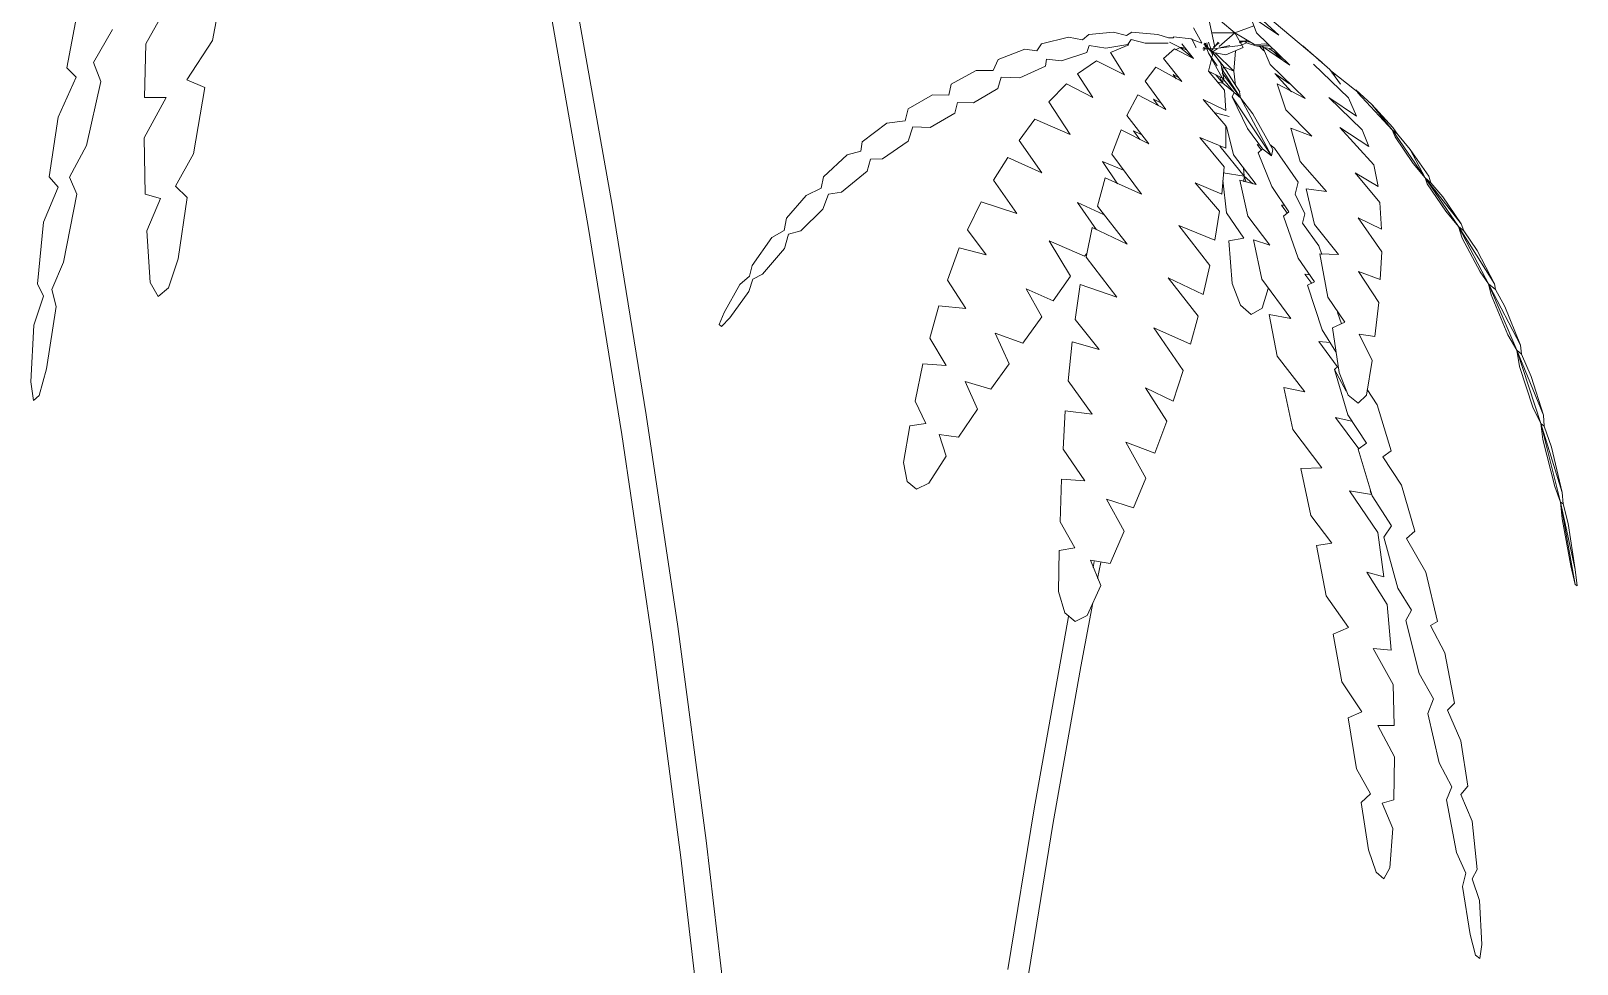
# Model space of a CAD drawing. Header units: inches. Extents: x 4 to 844, y 19 to 530.
# Drawn here: x 407.2 to 418.27, y 262.81 to 269.49 of the extents above; entities that cross this region are included whole.
import ezdxf

# ---------------------------------------------------------------- set-up
doc = ezdxf.new("R2010")
doc.units = ezdxf.units.IN
doc.header["$MEASUREMENT"] = 0
doc.layers.add('HH9B', color=103, linetype='Continuous')

msp = doc.modelspace()

# ---------------------------------------------------------------- linework, layer by layer
at = {"layer": 'HH9B', "lineweight": 0}
for p, q in [((408.58334, 269.86481), (408.50119, 269.42614)), ((407.54625, 269.69639), (407.4564, 269.23031)), ((408.20855, 269.73556), (408.02372, 269.40264)), ((411.36347, 268.24723), (411.09906, 269.72773)), ((415.88663, 269.69248), (416.13821, 269.46531)), ((410.9322, 269.56714), (411.19148, 268.09448)), ((415.63763, 269.57889), (415.67613, 269.39089)), ((415.71977, 269.56714), (415.82246, 269.48098)), ((415.93284, 269.60239), (415.97905, 269.48098)), ((415.93284, 269.60239), (416.13821, 269.46531)), ((415.99958, 269.64548), (416.44882, 269.26948)), ((407.64893, 269.26948), (407.78498, 269.50448)), ((414.43881, 269.40264), (414.63134, 269.44964)), ((414.63134, 269.44964), (414.73146, 269.43006)), ((414.77766, 269.46923), (414.73146, 269.43006)), ((414.77766, 269.46923), (414.95479, 269.48489)), ((414.95479, 269.48489), (415.0472, 269.46139)), ((415.08571, 269.48489), (415.0472, 269.46139)), ((415.27054, 269.46923), (415.08571, 269.48489)), ((415.27054, 269.46923), (415.34755, 269.44573)), ((415.34755, 269.44573), (415.38349, 269.44573)), ((415.38349, 269.44573), (415.38349, 269.45356)), ((415.38349, 269.45356), (415.50928, 269.43789)), ((415.52725, 269.51623), (415.58629, 269.41048)), ((415.82246, 269.48098), (415.6556, 269.48098)), ((415.70951, 269.38306), (415.82246, 269.48098)), ((415.95851, 269.53189), (415.82246, 269.48098)), ((415.82246, 269.48098), (415.8815, 269.37523)), ((415.96365, 269.39873), (415.82246, 269.48098)), ((416.21778, 269.24989), (415.97905, 269.48098)), ((408.02372, 269.40264), (408.01345, 269.01881)), ((408.31637, 269.14414), (408.50119, 269.42614)), ((414.1282, 269.28906), (414.31816, 269.36348)), ((414.31816, 269.36348), (414.40544, 269.35173)), ((414.43881, 269.40264), (414.40544, 269.35173)), ((414.58, 269.28123), (414.76226, 269.33998)), ((414.76226, 269.33998), (414.78023, 269.39089)), ((414.78023, 269.39089), (414.89831, 269.37131)), ((414.89831, 269.37131), (415.05747, 269.39873)), ((415.06261, 269.39481), (414.93169, 269.33998)), ((414.93169, 269.33998), (415.0318, 269.17939)), ((415.05747, 269.39873), (415.08058, 269.43398)), ((415.18069, 269.40656), (415.08058, 269.43398)), ((415.34498, 269.40656), (415.18069, 269.40656)), ((415.31161, 269.29689), (415.39119, 269.36739)), ((415.43226, 269.37523), (415.35525, 269.41439)), ((415.39119, 269.36739), (415.52725, 269.29689)), ((415.43226, 269.37523), (415.39889, 269.35956)), ((415.4605, 269.37914), (415.43226, 269.37523)), ((415.52725, 269.29689), (415.43226, 269.37523)), ((415.43226, 269.37523), (415.4759, 269.35956)), ((415.52725, 269.29689), (415.44253, 269.40264)), ((415.50928, 269.43789), (415.52211, 269.43006)), ((415.54265, 269.37914), (415.51698, 269.43398)), ((415.58629, 269.40656), (415.51698, 269.43398)), ((415.54521, 269.37523), (415.54265, 269.37914)), ((415.59399, 269.36739), (415.63763, 269.36739)), ((415.61966, 269.36739), (415.59656, 269.37523)), ((415.61196, 269.38698), (415.60169, 269.40264)), ((415.61453, 269.39481), (415.60169, 269.35173)), ((415.61453, 269.39481), (415.60426, 269.40656)), ((415.61196, 269.39481), (415.61196, 269.40656)), ((415.61453, 269.38698), (415.61196, 269.39481)), ((415.6479, 269.35173), (415.61453, 269.39481)), ((415.63506, 269.33606), (415.61453, 269.38698)), ((415.62223, 269.41048), (415.62993, 269.37523)), ((415.62993, 269.37523), (415.62993, 269.37131)), ((415.65046, 269.36739), (415.63506, 269.41439)), ((415.70437, 269.37131), (415.63506, 269.36739)), ((415.63506, 269.36739), (415.64276, 269.35956)), ((415.63506, 269.36739), (415.63763, 269.36348)), ((415.63506, 269.36739), (415.6402, 269.35956)), ((415.73261, 269.15981), (415.63506, 269.33606)), ((415.63506, 269.33606), (415.69667, 269.24598)), ((415.671, 269.33998), (415.63763, 269.36348)), ((415.63763, 269.36348), (415.64533, 269.35956)), ((415.64276, 269.35956), (415.64533, 269.35956)), ((415.64533, 269.35956), (415.65303, 269.36348)), ((415.64533, 269.35956), (415.66843, 269.33998)), ((415.65817, 269.35173), (415.64533, 269.35956)), ((415.6479, 269.35564), (415.65046, 269.35564)), ((415.6479, 269.35173), (415.6633, 269.32431)), ((415.65817, 269.35173), (415.65046, 269.36739)), ((415.6556, 269.35173), (415.6556, 269.35173)), ((415.66587, 269.34389), (415.6556, 269.35173)), ((415.67613, 269.39089), (415.65817, 269.35173)), ((415.74031, 269.24598), (415.65817, 269.34781)), ((415.66073, 269.35956), (415.66843, 269.36739)), ((415.66073, 269.31256), (415.66843, 269.33998)), ((415.66587, 269.33998), (415.66843, 269.34781)), ((415.66587, 269.34389), (415.66587, 269.33998)), ((415.66843, 269.34781), (415.69667, 269.36739)), ((415.66843, 269.33998), (415.72234, 269.26164)), ((415.66843, 269.33998), (415.671, 269.33998)), ((415.671, 269.37914), (415.70951, 269.41048)), ((415.671, 269.33998), (415.75828, 269.32431)), ((415.67357, 269.37523), (415.70437, 269.41439)), ((415.68384, 269.33606), (415.81476, 269.20681)), ((415.70437, 269.37131), (415.78652, 269.39089)), ((415.86353, 269.39089), (415.70437, 269.37131)), ((415.8815, 269.37523), (415.75828, 269.32431)), ((415.81476, 269.20681), (415.82759, 269.35173)), ((415.89177, 269.42223), (415.85326, 269.42223)), ((415.90974, 269.42614), (415.85583, 269.41439)), ((415.85583, 269.41439), (415.8584, 269.41048)), ((415.8584, 269.41048), (415.89177, 269.42223)), ((415.86353, 269.39089), (415.90717, 269.41048)), ((415.93027, 269.41439), (415.89177, 269.42223)), ((415.89177, 269.42223), (415.90717, 269.41048)), ((415.90717, 269.41048), (415.97391, 269.38698)), ((415.96365, 269.39873), (416.05606, 269.40264)), ((415.97391, 269.38698), (416.07403, 269.38698)), ((415.97391, 269.38698), (416.09457, 269.36348)), ((416.03039, 269.35173), (416.00472, 269.37914)), ((416.02012, 269.38306), (416.0766, 269.25381)), ((416.21778, 269.24989), (416.02012, 269.38306)), ((416.06119, 269.39873), (416.03552, 269.40264)), ((416.0997, 269.34781), (416.0689, 269.36739)), ((416.0997, 269.34781), (416.15874, 269.30473)), ((416.16388, 269.28514), (416.0997, 269.34781)), ((416.50273, 269.21856), (416.3102, 269.38698)), ((407.52314, 269.16373), (407.4564, 269.23031)), ((407.64893, 269.26948), (407.70027, 269.13239)), ((414.1282, 269.28906), (414.09226, 269.21073)), ((414.28222, 269.15981), (414.46705, 269.24206)), ((414.46705, 269.24206), (414.47475, 269.29298)), ((414.58, 269.28123), (414.47475, 269.29298)), ((414.83157, 269.28123), (414.69552, 269.18723)), ((414.83157, 269.28123), (415.0318, 269.17939)), ((415.18069, 269.13631), (415.2577, 269.23423)), ((415.2577, 269.23423), (415.44253, 269.13239)), ((415.44253, 269.13239), (415.31161, 269.29689)), ((415.63506, 269.20681), (415.6556, 269.29298)), ((415.72234, 269.26164), (415.74288, 269.15198)), ((415.86353, 269.01489), (415.72748, 269.22639)), ((415.73774, 269.20681), (415.74031, 269.24598)), ((415.8584, 269.05798), (415.74031, 269.24598)), ((415.74288, 269.23814), (415.81476, 269.20681)), ((416.0766, 269.25381), (416.3256, 269.01098)), ((416.63622, 269.01489), (416.38721, 269.25773)), ((416.44882, 269.26948), (416.42315, 269.28514)), ((416.57974, 269.11281), (416.50273, 269.21856)), ((407.39479, 268.87781), (407.52314, 269.16373)), ((407.70027, 269.13239), (407.59759, 268.67414)), ((408.31637, 269.14414), (408.44472, 269.08931)), ((413.77394, 269.03448), (413.79191, 269.11281)), ((413.79191, 269.11281), (413.96904, 269.21073)), ((413.96904, 269.21073), (414.09226, 269.21073)), ((414.12563, 269.08148), (414.14873, 269.16373)), ((414.14873, 269.16373), (414.28222, 269.15981)), ((414.61594, 269.11673), (414.49015, 268.98748)), ((414.8059, 269.01881), (414.61594, 269.11673)), ((414.69552, 269.18723), (414.8059, 269.01881)), ((415.32958, 268.93264), (415.18069, 269.13631)), ((415.38092, 269.18331), (415.41429, 269.16373)), ((415.40146, 269.15198), (415.38092, 269.18331)), ((415.63506, 269.20681), (415.74801, 269.06973)), ((415.74288, 269.15198), (415.63506, 269.20681)), ((415.6402, 269.19506), (415.6402, 269.20289)), ((415.6479, 269.18723), (415.64533, 269.19898)), ((415.6864, 269.17939), (415.73774, 269.12064)), ((415.73774, 269.12064), (415.69667, 269.12848)), ((415.71464, 269.16373), (415.73774, 269.12064)), ((415.86353, 269.01489), (415.73261, 269.19506)), ((415.73261, 269.15981), (415.81732, 269.05406)), ((415.73774, 269.12064), (415.73774, 269.15198)), ((415.73774, 269.12064), (415.81219, 269.05798)), ((415.81476, 269.20681), (415.82759, 269.10498)), ((416.22805, 269.05798), (416.10997, 269.19114)), ((416.21522, 269.11673), (416.10997, 269.19114)), ((416.18698, 268.92873), (416.12537, 269.11673)), ((416.12537, 269.11673), (416.3256, 269.01098)), ((416.73633, 269.03056), (416.50786, 269.21073)), ((416.51813, 269.19506), (416.54123, 269.17939)), ((408.16748, 269.01881), (408.01089, 268.72898)), ((408.01345, 269.01881), (408.16748, 269.01881)), ((408.44472, 269.08931), (408.36514, 268.61539)), ((413.65842, 269.03839), (413.48386, 268.93656)), ((413.77394, 269.03448), (413.65842, 269.03839)), ((413.95107, 268.97964), (414.12563, 269.08148)), ((415.04977, 268.88956), (415.12678, 269.03839)), ((415.12678, 269.03839), (415.32958, 268.93264)), ((415.23973, 269.00706), (415.27311, 268.96006)), ((415.28851, 268.98356), (415.23973, 269.00706)), ((415.75828, 268.92481), (415.59656, 269.00314)), ((415.59656, 269.00314), (415.75828, 268.81514)), ((415.74801, 269.06973), (415.75828, 268.92481)), ((415.80449, 269.02273), (415.81732, 269.05406)), ((415.9123, 268.79556), (415.80449, 269.02273)), ((415.80449, 269.02273), (416.0843, 268.59973)), ((415.81732, 269.05406), (415.86353, 269.01489)), ((415.85583, 269.05406), (415.8584, 269.05798)), ((415.86353, 269.01489), (415.85583, 269.05798)), ((415.95081, 268.90131), (415.86353, 269.01489)), ((415.86353, 269.01489), (416.0843, 268.59973)), ((416.49503, 269.01881), (416.69526, 268.88564)), ((416.73376, 268.78773), (416.49503, 269.01881)), ((416.69526, 268.88564), (416.63622, 269.01489)), ((416.69012, 269.07364), (416.80308, 268.96789)), ((416.70039, 269.05406), (416.9494, 268.78773)), ((413.46076, 268.85039), (413.48386, 268.93656)), ((413.64045, 268.80339), (413.81758, 268.90523)), ((413.81758, 268.90523), (413.83555, 268.98356)), ((413.95107, 268.97964), (413.83555, 268.98356)), ((414.49015, 268.98748), (414.64418, 268.75248)), ((415.20636, 268.68589), (415.04977, 268.88956)), ((415.68384, 268.90914), (415.78138, 268.88173)), ((415.68384, 268.89739), (415.68384, 268.90914)), ((416.09457, 268.64673), (415.95081, 268.90131)), ((416.37438, 268.74073), (416.18698, 268.92873)), ((416.95453, 268.80339), (416.80308, 268.96789)), ((416.80308, 268.96789), (416.9494, 268.78773)), ((407.33061, 268.45089), (407.39479, 268.87781)), ((413.15271, 268.70156), (413.32984, 268.83473)), ((413.32984, 268.83473), (413.46076, 268.85039)), ((413.48386, 268.70548), (413.51724, 268.80731)), ((413.51724, 268.80731), (413.64045, 268.80339)), ((414.39004, 268.86214), (414.27709, 268.70939)), ((414.39004, 268.86214), (414.64418, 268.75248)), ((414.94195, 268.61148), (415.0087, 268.78773)), ((415.0087, 268.78773), (415.20636, 268.68589)), ((415.09598, 268.77989), (415.14219, 268.71723)), ((415.09598, 268.77989), (415.15245, 268.75248)), ((415.75828, 268.81514), (415.75828, 268.65456)), ((415.81219, 268.60756), (415.76341, 268.81123)), ((416.02012, 268.65064), (415.9123, 268.79556)), ((416.22292, 268.79948), (416.37438, 268.74073)), ((416.22292, 268.79948), (416.28966, 268.56056)), ((416.57461, 268.80339), (416.78254, 268.66631)), ((416.81848, 268.53706), (416.57461, 268.80339)), ((416.78254, 268.66631), (416.73376, 268.78773)), ((416.9494, 268.78773), (416.9879, 268.75639)), ((417.4243, 268.09448), (416.9494, 268.78773)), ((416.9494, 268.78773), (416.96993, 268.73681)), ((416.9879, 268.75639), (416.95453, 268.80339)), ((407.47694, 268.44698), (407.59759, 268.67414)), ((408.01089, 268.72898), (408.01859, 268.32556)), ((413.14501, 268.63498), (413.15271, 268.70156)), ((413.29903, 268.58014), (413.48386, 268.70548)), ((414.27709, 268.70939), (414.44138, 268.47831)), ((415.75828, 268.65456), (415.57089, 268.73289)), ((415.74545, 268.52139), (415.57089, 268.73289)), ((415.71464, 268.67023), (415.8892, 268.45481)), ((415.98162, 268.68198), (415.99702, 268.67806)), ((415.98162, 268.68198), (416.01242, 268.64281)), ((416.1074, 268.65456), (416.07403, 268.68198)), ((416.96993, 268.73681), (417.10085, 268.54489)), ((416.9879, 268.75639), (417.07775, 268.64673)), ((408.36514, 268.61539), (408.23422, 268.38431)), ((413.0449, 268.60756), (412.87547, 268.45089)), ((413.14501, 268.63498), (413.0449, 268.60756)), ((413.18865, 268.49006), (413.21432, 268.57623)), ((413.21432, 268.57623), (413.29903, 268.58014)), ((414.09482, 268.42739), (414.19751, 268.58798)), ((414.19751, 268.58798), (414.44138, 268.47831)), ((415.0241, 268.49789), (414.87521, 268.56056)), ((414.87521, 268.56056), (414.98303, 268.39998)), ((414.94195, 268.61148), (415.15502, 268.32556)), ((415.97648, 268.39606), (415.81219, 268.60756)), ((416.02012, 268.65064), (415.98932, 268.62323)), ((415.98932, 268.62323), (416.08686, 268.38039)), ((416.0843, 268.59973), (416.02012, 268.65064)), ((416.0843, 268.59973), (416.09457, 268.64673)), ((416.27683, 268.41173), (416.1074, 268.65456)), ((416.28966, 268.56056), (416.47963, 268.34514)), ((417.07775, 268.64673), (417.21124, 268.45481)), ((417.18557, 268.44306), (417.07775, 268.64673)), ((407.39479, 268.37648), (407.33061, 268.45089)), ((407.52828, 268.32556), (407.47694, 268.44698)), ((412.87547, 268.45089), (412.86007, 268.36864)), ((413.00639, 268.34123), (413.18865, 268.49006)), ((414.83927, 268.23939), (414.89318, 268.44306)), ((415.15502, 268.32556), (414.89318, 268.44306)), ((415.74545, 268.52139), (415.73004, 268.32556)), ((415.8892, 268.45481), (415.74031, 268.47831)), ((415.8892, 268.45481), (415.88407, 268.51356)), ((415.88663, 268.41564), (415.8892, 268.45481)), ((415.8892, 268.45481), (415.9046, 268.41173)), ((415.8892, 268.45481), (415.95081, 268.39998)), ((416.68499, 268.47831), (416.84928, 268.38039)), ((416.68499, 268.47831), (416.86212, 268.26681)), ((416.84928, 268.38039), (416.81848, 268.53706)), ((417.10085, 268.54489), (417.18557, 268.44306)), ((417.44484, 268.11406), (417.18557, 268.44306)), ((417.18557, 268.44306), (417.20097, 268.39998)), ((417.18557, 268.44306), (417.22664, 268.40781)), ((417.21124, 268.45481), (417.22664, 268.40781)), ((407.39479, 268.37648), (407.28954, 268.12581)), ((408.31893, 268.30206), (408.23422, 268.38431)), ((412.86007, 268.36864), (412.75225, 268.31773)), ((412.91141, 268.32556), (413.00639, 268.34123)), ((414.26168, 268.18848), (414.09482, 268.42739)), ((415.53751, 268.40781), (415.71207, 268.20414)), ((415.53751, 268.40781), (415.73004, 268.32556)), ((415.73774, 268.42739), (415.76341, 268.19239)), ((415.91487, 268.16889), (415.8584, 268.42739)), ((415.8584, 268.42739), (415.97648, 268.39606)), ((416.08686, 268.38039), (416.21008, 268.20023)), ((416.25372, 268.32556), (416.27683, 268.41173)), ((416.3333, 268.36473), (416.47963, 268.34514)), ((416.3333, 268.36473), (416.39235, 268.11014)), ((417.20097, 268.39998), (417.33446, 268.20414)), ((417.22664, 268.40781), (417.31135, 268.30598)), ((407.4333, 267.83989), (407.52828, 268.32556)), ((408.01859, 268.32556), (408.12897, 268.29423)), ((408.12897, 268.29423), (408.02886, 268.06314)), ((408.25476, 267.86339), (408.31893, 268.30206)), ((411.60734, 266.74714), (411.36347, 268.24723)), ((412.75225, 268.31773), (412.61106, 268.15323)), ((412.71374, 268.06314), (412.8729, 268.21981)), ((412.8729, 268.21981), (412.91141, 268.32556)), ((413.90743, 268.07098), (414.00498, 268.27073)), ((414.00498, 268.27073), (414.26168, 268.18848)), ((414.83157, 268.07098), (414.69552, 268.26681)), ((414.69552, 268.26681), (414.88291, 268.18064)), ((415.05234, 267.96914), (414.83927, 268.23939)), ((416.17671, 268.24723), (416.15618, 268.24723)), ((416.19982, 268.18848), (416.15618, 268.24723)), ((416.25372, 268.32556), (416.32303, 268.18456)), ((416.87239, 268.07489), (416.86212, 268.26681)), ((417.31135, 268.30598), (417.44484, 268.11406)), ((407.28954, 268.12581), (407.2459, 267.68322)), ((412.61106, 268.15323), (412.59566, 268.06706)), ((415.71207, 268.20414), (415.6787, 267.99656)), ((415.76341, 268.19239), (415.88663, 268.01222)), ((416.07403, 267.96131), (415.91487, 268.16889)), ((416.21008, 268.20023), (416.17158, 268.16889)), ((416.17158, 268.16889), (416.27683, 267.86731)), ((416.30763, 268.11798), (416.32303, 268.18456)), ((416.42315, 267.95739), (416.30763, 268.11798)), ((416.56434, 267.89472), (416.39235, 268.11014)), ((416.70553, 268.15714), (416.87239, 268.07489)), ((416.87495, 267.91431), (416.70553, 268.15714)), ((417.33446, 268.20414), (417.4243, 268.09448)), ((417.46281, 268.06314), (417.44484, 268.11406)), ((408.02886, 268.06314), (408.05453, 267.69497)), ((411.19148, 268.09448), (411.43278, 266.60614)), ((412.50581, 268.01614), (412.36462, 267.81639)), ((412.59566, 268.06706), (412.50581, 268.01614)), ((412.59823, 267.93781), (412.62646, 268.03964)), ((412.62646, 268.03964), (412.71374, 268.06314)), ((414.04092, 267.89081), (413.90743, 268.07098)), ((414.75713, 267.87514), (414.80077, 268.08664)), ((414.80077, 268.08664), (415.05234, 267.96914)), ((415.422, 268.10231), (415.64276, 267.81639)), ((415.6787, 267.99656), (415.422, 268.10231)), ((415.88663, 268.01222), (415.77882, 267.99264)), ((415.95594, 268.00047), (416.01499, 267.71847)), ((416.07403, 267.96131), (415.95594, 268.00047)), ((417.4243, 268.09448), (417.86841, 267.24456)), ((417.68358, 267.68322), (417.4243, 268.09448)), ((417.4243, 268.09448), (417.46281, 268.06314)), ((417.44997, 268.01222), (417.4243, 268.09448)), ((417.5809, 267.76939), (417.44997, 268.01222)), ((417.46281, 268.06314), (417.55779, 267.92214)), ((412.43907, 267.75372), (412.59823, 267.93781)), ((413.84839, 267.94172), (413.76367, 267.71064)), ((414.04092, 267.89081), (413.84839, 267.94172)), ((414.64674, 267.73806), (414.49272, 267.99264)), ((414.74686, 267.88297), (414.49272, 267.99264)), ((414.74686, 267.88297), (414.76226, 267.90256)), ((415.77882, 267.99264), (415.80449, 267.68714)), ((416.42315, 267.95739), (416.44625, 267.89472)), ((416.48989, 267.58922), (416.43085, 267.89864)), ((416.43085, 267.89864), (416.56434, 267.89472)), ((416.86468, 267.71456), (416.87495, 267.91431)), ((417.55779, 267.92214), (417.68358, 267.68322)), ((407.4333, 267.83989), (407.34858, 267.64406)), ((408.18545, 267.65581), (408.25476, 267.86339)), ((412.36462, 267.81639), (412.34665, 267.73806)), ((414.75713, 267.87514), (414.97789, 267.58922)), ((415.64276, 267.81639), (415.59656, 267.60881)), ((416.27683, 267.86731), (416.39235, 267.69889)), ((407.2459, 267.68322), (407.28954, 267.59706)), ((408.05453, 267.69497), (408.111, 267.59314)), ((412.16439, 267.47956), (412.27734, 267.67931)), ((412.34665, 267.73806), (412.27734, 267.67931)), ((412.34152, 267.62839), (412.36976, 267.71847)), ((412.36976, 267.71847), (412.43907, 267.75372)), ((413.76367, 267.71064), (413.89716, 267.50697)), ((414.52096, 267.56181), (414.64674, 267.73806)), ((414.68011, 267.42864), (414.71605, 267.67931)), ((414.71605, 267.67931), (414.97789, 267.58922)), ((415.59656, 267.60881), (415.34498, 267.72631)), ((415.34498, 267.72631), (415.56062, 267.45214)), ((415.80449, 267.68714), (415.86353, 267.53047)), ((416.22292, 267.43647), (416.01499, 267.71847)), ((416.37438, 267.68714), (416.32303, 267.75372)), ((416.32303, 267.75372), (416.35641, 267.74981)), ((416.34357, 267.67539), (416.39235, 267.69889)), ((416.44882, 267.35422), (416.34357, 267.67539)), ((416.85442, 267.55006), (416.70809, 267.77331)), ((416.86468, 267.71456), (416.70809, 267.77331)), ((417.63994, 267.68322), (417.5809, 267.76939)), ((417.68871, 267.64406), (417.63994, 267.68322)), ((417.63994, 267.68322), (417.84274, 267.20931)), ((417.65791, 267.60489), (417.63994, 267.68322)), ((417.68871, 267.64406), (417.68358, 267.68322)), ((407.22023, 267.38947), (407.28954, 267.59706)), ((407.34858, 267.64406), (407.37939, 267.52264)), ((408.111, 267.59314), (408.18545, 267.65581)), ((412.20547, 267.44039), (412.34152, 267.62839)), ((414.44138, 267.44822), (414.32843, 267.64797)), ((414.32843, 267.64797), (414.52096, 267.56181)), ((416.01755, 267.51089), (416.06119, 267.65189)), ((416.48989, 267.58922), (416.61055, 267.40906)), ((417.77856, 267.31897), (417.65791, 267.60489)), ((417.75546, 267.52264), (417.68871, 267.64406)), ((407.37939, 267.52264), (407.31008, 267.07614)), ((412.16439, 267.47956), (412.12845, 267.39339)), ((413.63789, 267.29547), (413.70206, 267.52656)), ((413.70206, 267.52656), (413.89716, 267.50697)), ((414.30532, 267.26022), (414.44138, 267.44822)), ((415.56062, 267.45214), (415.50414, 267.25239)), ((415.94054, 267.46389), (415.86353, 267.53047)), ((416.01755, 267.51089), (415.94054, 267.46389)), ((416.12537, 267.16622), (416.0689, 267.46389)), ((416.0689, 267.46389), (416.22292, 267.43647)), ((416.58744, 267.39731), (416.5592, 267.47956)), ((416.82618, 267.30722), (416.85442, 267.55006)), ((417.86841, 267.24456), (417.75546, 267.52264)), ((407.19969, 266.98214), (407.22023, 267.38947)), ((412.12845, 267.39339), (412.14642, 267.37772)), ((412.14642, 267.37772), (412.20547, 267.44039)), ((414.85211, 267.21322), (414.68011, 267.42864)), ((415.50414, 267.25239), (415.2423, 267.36989)), ((415.2423, 267.36989), (415.4528, 267.06439)), ((416.54637, 267.19756), (416.44882, 267.35422)), ((416.52327, 267.36989), (416.61055, 267.40906)), ((416.56947, 267.04872), (416.52327, 267.36989)), ((413.75597, 267.09964), (413.63789, 267.29547)), ((414.20521, 267.11139), (414.10509, 267.33072)), ((414.10509, 267.33072), (414.30532, 267.26022)), ((414.62877, 266.98997), (414.65701, 267.26806)), ((414.65701, 267.26806), (414.85211, 267.21322)), ((416.5053, 267.26414), (416.42315, 267.27197)), ((416.42315, 267.27197), (416.55664, 267.09181)), ((416.71323, 267.32289), (416.82618, 267.30722)), ((416.71323, 267.32289), (416.80564, 267.13489)), ((417.84274, 267.20931), (417.77856, 267.31897)), ((417.87611, 267.18189), (417.86841, 267.24456)), ((416.32303, 266.91164), (416.12537, 267.16622)), ((416.76457, 266.88814), (416.80564, 267.13489)), ((417.84274, 267.20931), (417.87611, 267.18189)), ((418.01473, 266.68447), (417.84274, 267.20931)), ((417.84274, 267.20931), (418.0327, 266.74322)), ((417.8607, 267.09181), (417.84274, 267.20931)), ((417.87611, 267.18189), (417.94542, 267.02131)), ((407.31008, 267.07614), (407.25874, 266.88422)), ((413.58911, 267.11139), (413.53264, 266.84506)), ((413.75597, 267.09964), (413.58911, 267.11139)), ((414.07429, 266.93122), (414.20521, 267.11139)), ((415.4528, 267.06439), (415.38092, 266.84506)), ((416.5361, 267.07222), (416.56177, 267.09572)), ((416.5361, 267.07222), (416.62081, 266.91556)), ((416.63108, 266.74714), (416.5361, 267.07222)), ((416.56947, 267.04872), (416.63365, 266.88814)), ((417.95825, 266.80197), (417.8607, 267.09181)), ((417.94542, 267.02131), (418.0327, 266.74322)), ((407.21766, 266.84897), (407.19969, 266.98214)), ((413.97931, 266.78631), (413.89203, 266.98606)), ((414.07429, 266.93122), (413.89203, 266.98606)), ((414.62877, 266.98997), (414.80077, 266.75106)), ((415.38092, 266.84506), (415.18326, 266.93906)), ((415.18326, 266.93906), (415.33472, 266.70014)), ((416.17414, 266.94297), (416.23832, 266.64139)), ((416.17414, 266.94297), (416.32303, 266.91164)), ((416.84158, 266.81764), (416.7697, 266.92731)), ((407.25874, 266.88422), (407.21766, 266.84897)), ((413.53264, 266.84506), (413.60965, 266.68447)), ((413.84325, 266.58656), (413.97931, 266.78631)), ((416.63365, 266.88814), (416.70553, 266.82939)), ((416.70553, 266.82939), (416.76457, 266.88814)), ((416.9417, 266.48864), (416.84158, 266.81764)), ((417.95825, 266.80197), (418.01473, 266.68447)), ((411.83324, 265.23139), (411.60734, 266.74714)), ((413.49413, 266.66881), (413.60965, 266.68447)), ((414.60824, 266.77456), (414.59283, 266.50039)), ((414.80077, 266.75106), (414.60824, 266.77456)), ((415.33472, 266.70014), (415.25, 266.47297)), ((416.5438, 266.72756), (416.71066, 266.50431)), ((416.65932, 266.70014), (416.5438, 266.72756)), ((416.76457, 266.54347), (416.63108, 266.74714)), ((418.16619, 266.19097), (418.01473, 266.68447)), ((418.03783, 266.66489), (418.01473, 266.68447)), ((418.01473, 266.68447), (418.15592, 266.12047)), ((418.02756, 266.57089), (418.01473, 266.68447)), ((418.0327, 266.74322), (418.03783, 266.66489)), ((411.43278, 266.60614), (411.65355, 265.10214)), ((413.45049, 266.40639), (413.49413, 266.66881)), ((413.70463, 266.60614), (413.84325, 266.58656)), ((413.75597, 266.44947), (413.70463, 266.60614)), ((416.44625, 266.36722), (416.23832, 266.64139)), ((418.11484, 266.23406), (418.02756, 266.57089)), ((418.03783, 266.66489), (418.09174, 266.51606)), ((413.75597, 266.44947), (413.63019, 266.25756)), ((414.59283, 266.50039), (414.74943, 266.27322)), ((415.25, 266.47297), (415.04207, 266.55131)), ((415.04207, 266.55131), (415.18583, 266.29281)), ((416.76457, 266.54347), (416.70553, 266.50039)), ((416.80564, 266.16747), (416.70553, 266.50039)), ((416.88265, 266.44556), (416.9417, 266.48864)), ((418.09174, 266.51606), (418.16619, 266.19097)), ((413.47616, 266.26931), (413.45049, 266.40639)), ((416.44625, 266.36722), (416.2948, 266.36331)), ((416.2948, 266.36331), (416.36667, 266.02647)), ((417.01614, 266.24189), (416.88265, 266.44556)), ((413.54291, 266.21447), (413.47616, 266.26931)), ((413.63019, 266.25756), (413.54291, 266.21447)), ((414.58, 266.28497), (414.5723, 265.97947)), ((414.74943, 266.27322), (414.58, 266.28497)), ((415.18583, 266.29281), (415.09598, 266.08131)), ((417.11112, 265.91289), (417.01614, 266.24189)), ((418.15592, 266.12047), (418.11484, 266.23406)), ((415.09598, 266.08131), (414.90345, 266.14397)), ((414.90345, 266.14397), (415.02923, 265.91289)), ((416.84672, 265.90506), (416.64392, 266.20272)), ((416.64392, 266.20272), (416.80051, 266.17531)), ((416.80051, 266.17531), (416.79281, 266.20272)), ((416.94426, 265.95206), (416.80564, 266.16747)), ((418.15592, 266.12047), (418.16619, 266.00297)), ((418.15592, 266.12047), (418.17389, 266.10872)), ((418.26117, 265.53297), (418.15592, 266.12047)), ((418.15592, 266.12047), (418.26117, 265.63872)), ((418.17389, 266.10872), (418.16619, 266.19097)), ((416.51813, 265.82672), (416.36667, 266.02647)), ((418.20983, 265.96772), (418.17389, 266.10872)), ((414.5723, 265.97947), (414.67755, 265.79539)), ((415.02923, 265.91289), (414.92912, 265.68181)), ((416.89036, 265.5878), (416.84672, 265.90506)), ((416.89036, 265.86981), (416.94426, 265.95206)), ((417.05208, 265.86197), (417.11112, 265.91289)), ((418.16619, 266.00297), (418.23036, 265.66614)), ((418.26117, 265.63872), (418.20983, 265.96772)), ((414.5646, 265.77581), (414.67755, 265.79539)), ((416.51813, 265.82672), (416.40775, 265.81106)), ((416.40775, 265.81106), (416.47706, 265.45072)), ((416.89036, 265.86981), (416.99047, 265.50555)), ((417.05208, 265.86197), (417.1907, 265.61914)), ((414.55946, 265.48205), (414.5646, 265.77581)), ((414.92912, 265.68181), (414.78793, 265.70531)), ((414.78793, 265.70531), (414.86238, 265.52514)), ((414.81617, 265.69747), (414.80847, 265.65439)), ((414.83927, 265.57605), (414.86238, 265.68964)), ((416.76714, 265.61914), (416.91346, 265.38805)), ((416.89036, 265.5878), (416.76714, 265.61914)), ((417.1907, 265.61914), (417.27541, 265.26664)), ((418.23036, 265.66614), (418.26117, 265.53297)), ((418.274, 265.52122), (418.26117, 265.63872)), ((414.55946, 265.48205), (414.60567, 265.3293)), ((414.86238, 265.52514), (414.76483, 265.30972)), ((416.99047, 265.50555), (417.08802, 265.34889)), ((418.26117, 265.53297), (418.274, 265.52122)), ((414.71862, 264.94547), (414.8059, 265.3998)), ((416.63622, 265.22355), (416.47706, 265.45072)), ((416.91346, 265.38805), (416.9417, 265.06297)), ((417.04695, 265.27447), (417.08802, 265.34889)), ((412.03604, 263.69997), (411.83324, 265.23139)), ((414.63134, 265.30189), (414.3849, 263.92714)), ((414.60567, 265.3293), (414.68011, 265.26664)), ((414.76483, 265.30972), (414.68011, 265.26664)), ((417.14193, 264.89455), (417.04695, 265.27447)), ((417.27541, 265.26664), (417.22407, 265.23922)), ((417.22407, 265.23922), (417.32676, 265.04339)), ((416.63622, 265.22355), (416.52583, 265.17655)), ((416.52583, 265.17655), (416.59001, 264.8358)), ((411.65355, 265.10214), (411.85378, 263.57855)), ((416.9417, 265.06297), (416.81334, 265.07472)), ((416.81334, 265.07472), (416.9571, 264.81622)), ((417.32676, 265.04339), (417.39607, 264.68305)), ((414.51839, 263.81355), (414.71862, 264.94547)), ((416.59001, 264.8358), (416.7312, 264.62039)), ((416.9571, 264.81622), (416.9648, 264.52247)), ((417.14193, 264.89455), (417.24461, 264.71439)), ((417.2061, 264.60864), (417.24461, 264.71439)), ((417.39607, 264.68305), (417.34473, 264.63214)), ((416.63365, 264.5773), (416.7312, 264.62039)), ((416.69526, 264.21305), (416.63365, 264.5773)), ((417.28568, 264.25614), (417.2061, 264.60864)), ((417.34473, 264.63214), (417.44227, 264.4128)), ((416.9648, 264.52247), (416.84672, 264.52247)), ((416.84672, 264.52247), (416.96737, 264.29922)), ((417.44227, 264.4128), (417.49105, 264.08772)), ((416.96737, 264.29922), (416.96223, 263.9898)), ((417.28568, 264.25614), (417.3781, 264.0838)), ((416.79537, 264.03289), (416.69526, 264.21305)), ((416.72863, 263.97022), (416.79537, 264.03289)), ((417.33959, 263.9898), (417.3781, 264.0838)), ((417.49105, 264.08772), (417.44227, 264.02897)), ((417.44227, 264.02897), (417.52185, 263.83705)), ((414.3849, 263.92714), (414.19751, 262.77563)), ((416.77997, 263.63339), (416.72863, 263.97022)), ((416.96223, 263.9898), (416.87752, 263.9663)), ((416.87752, 263.9663), (416.95453, 263.78614)), ((417.41147, 263.6138), (417.33959, 263.9898)), ((414.33356, 262.66597), (414.51839, 263.81355)), ((417.52185, 263.83705), (417.55779, 263.49239)), ((412.2183, 262.15288), (412.03604, 263.69997)), ((416.95453, 263.78614), (416.934, 263.50414)), ((411.85378, 263.57855), (412.03347, 262.04713)), ((416.83388, 263.4728), (416.77997, 263.63339)), ((417.41147, 263.6138), (417.47821, 263.46497)), ((416.83388, 263.4728), (416.89036, 263.4258)), ((416.89036, 263.4258), (416.934, 263.50414)), ((417.45254, 263.37097), (417.47821, 263.46497)), ((417.55779, 263.49239), (417.52185, 263.4258)), ((417.50902, 263.0263), (417.45254, 263.37097)), ((417.52185, 263.4258), (417.57576, 263.26914)), ((417.57576, 263.26914), (417.59116, 262.9558)), ((417.50902, 263.0263), (417.54752, 262.87747)), ((417.59116, 262.9558), (417.57833, 262.85397)), ((417.54752, 262.87747), (417.57833, 262.85397))]:
    msp.add_line(p, q, dxfattribs=at)

doc.saveas('drawing.dxf')
